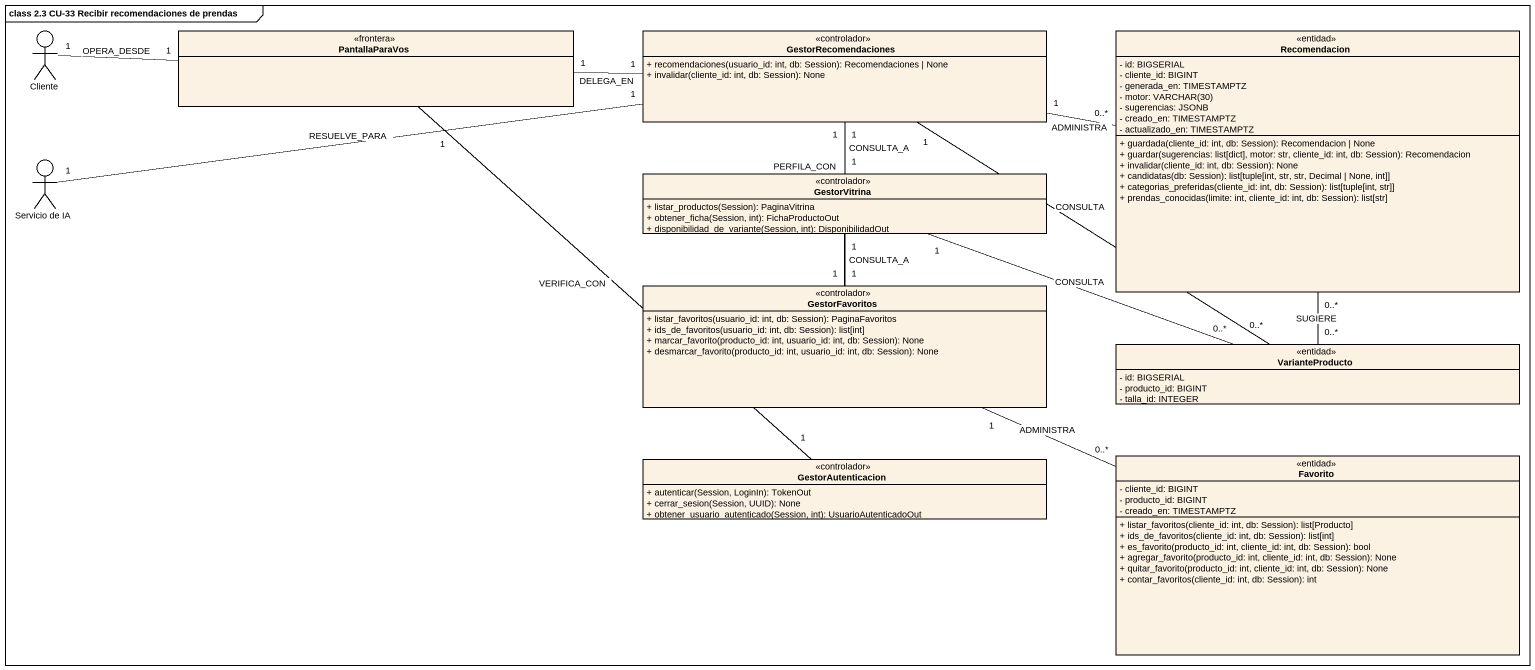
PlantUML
@startuml
mainframe class 2.3 CU-33 Recibir recomendaciones de prendas
allowmixing
hide circle
hide empty members
skinparam classAttributeIconSize 0
actor Cliente
class PantallaParaVos <<frontera>>
class GestorRecomendaciones <<controlador>> {
  + recomendaciones(usuario_id: int, db: Session): Recomendaciones | None
  + invalidar(cliente_id: int, db: Session): None
}
class Recomendacion <<entidad>> {
  - id: BIGSERIAL
  - cliente_id: BIGINT
  - generada_en: TIMESTAMPTZ
  {field} - motor: VARCHAR(30)
  - sugerencias: JSONB
  - creado_en: TIMESTAMPTZ
  - actualizado_en: TIMESTAMPTZ
  + guardada(cliente_id: int, db: Session): Recomendacion | None
  + guardar(sugerencias: list[dict], motor: str, cliente_id: int, db: Session): Recomendacion
  + invalidar(cliente_id: int, db: Session): None
  + candidatas(db: Session): list[tuple[int, str, str, Decimal | None, int]]
  + categorias_preferidas(cliente_id: int, db: Session): list[tuple[int, str]]
  + prendas_conocidas(limite: int, cliente_id: int, db: Session): list[str]
}
actor "Servicio de IA" as Servicio_de_IA
class GestorVitrina <<controlador>> {
  + listar_productos(Session): PaginaVitrina
  + obtener_ficha(Session, int): FichaProductoOut
  + disponibilidad_de_variante(Session, int): DisponibilidadOut
}
class GestorFavoritos <<controlador>> {
  + listar_favoritos(usuario_id: int, db: Session): PaginaFavoritos
  + ids_de_favoritos(usuario_id: int, db: Session): list[int]
  + marcar_favorito(producto_id: int, usuario_id: int, db: Session): None
  + desmarcar_favorito(producto_id: int, usuario_id: int, db: Session): None
}
class VarianteProducto <<entidad>> {
  - id: BIGSERIAL
  - producto_id: BIGINT
  - talla_id: INTEGER
}
class GestorAutenticacion <<controlador>> {
  + autenticar(Session, LoginIn): TokenOut
  + cerrar_sesion(Session, UUID): None
  + obtener_usuario_autenticado(Session, int): UsuarioAutenticadoOut
}
class Favorito <<entidad>> {
  - cliente_id: BIGINT
  - producto_id: BIGINT
  - creado_en: TIMESTAMPTZ
  + listar_favoritos(cliente_id: int, db: Session): list[Producto]
  + ids_de_favoritos(cliente_id: int, db: Session): list[int]
  + es_favorito(producto_id: int, cliente_id: int, db: Session): bool
  + agregar_favorito(producto_id: int, cliente_id: int, db: Session): None
  + quitar_favorito(producto_id: int, cliente_id: int, db: Session): None
  + contar_favoritos(cliente_id: int, db: Session): int
}
Cliente "1" -right- "1" PantallaParaVos : OPERA_DESDE
PantallaParaVos "1" -right- "1" GestorRecomendaciones : DELEGA_EN
PantallaParaVos "1" -- "1" GestorAutenticacion : VERIFICA_CON
GestorRecomendaciones "1" -right- "0..*" Recomendacion : ADMINISTRA
GestorRecomendaciones "1" -- "1" GestorVitrina : CONSULTA_A
GestorRecomendaciones "1" -- "1" GestorFavoritos : PERFILA_CON
GestorRecomendaciones "1" -- "0..*" VarianteProducto : CONSULTA
Recomendacion "0..*" -- "0..*" VarianteProducto : SUGIERE
Servicio_de_IA "1" -right- "1" GestorRecomendaciones : RESUELVE_PARA
GestorVitrina "1" -right- "0..*" VarianteProducto : CONSULTA
GestorFavoritos "1" -up- "1" GestorVitrina : CONSULTA_A
GestorFavoritos "1" -right- "0..*" Favorito : ADMINISTRA
@enduml
